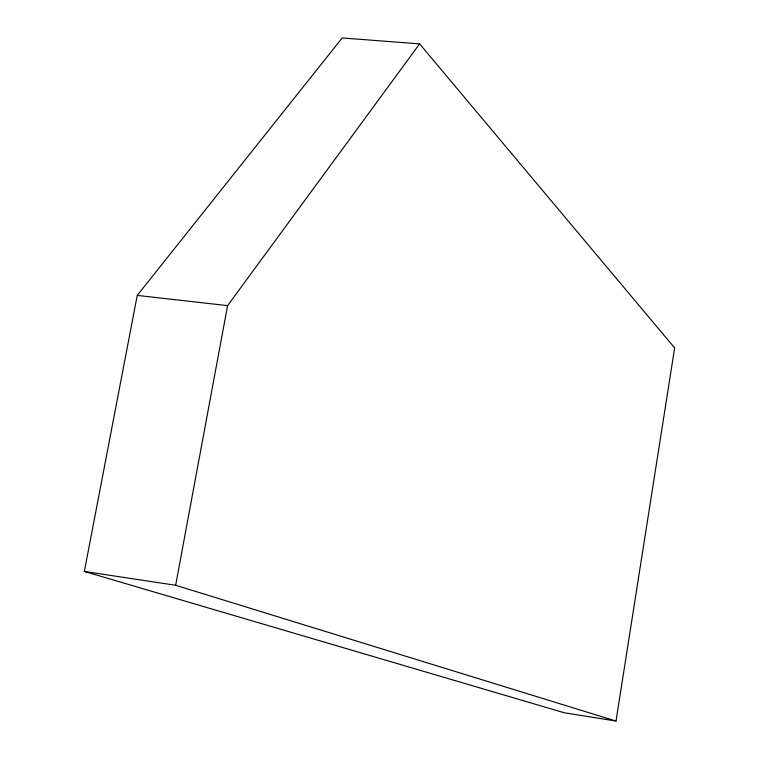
<?xml version="1.0" encoding="UTF-8"?>
<svg xmlns="http://www.w3.org/2000/svg" width="759" height="759" viewBox="0 0 759 759"><rect width="100%" height="100%" fill="white"/><g stroke="black" fill="none" stroke-linecap="round" stroke-linejoin="round"><path stroke-width="1.14" d="M616.004 721.05L674.647 347.926L419.623 43.88L342.167 37.95L137.237 295.403L84.353 571.442L564.25 712.758L616.004 721.05L175.642 585.274L84.353 571.442M175.642 585.274L227.586 305.64L419.623 43.88M137.237 295.403L227.586 305.64"/></g></svg>
